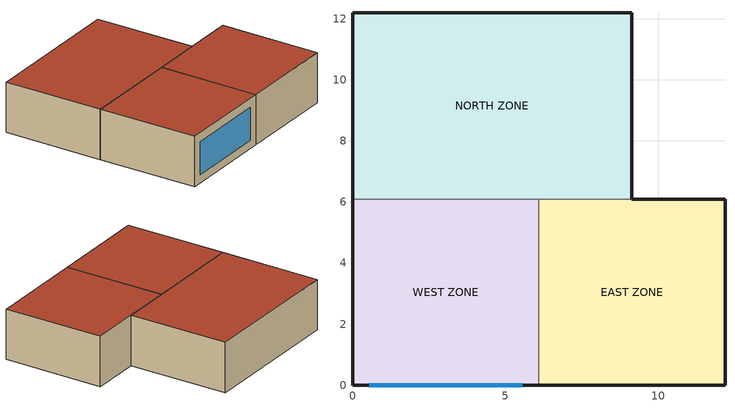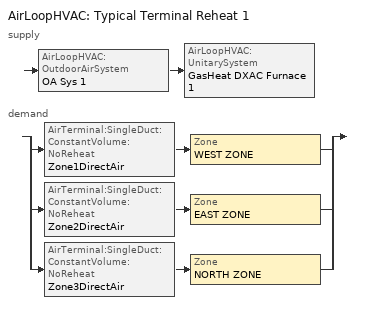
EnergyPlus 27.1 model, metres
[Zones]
WEST ZONE
 floor outside (FLOOR SLAB 8 IN): 0,0 0,6.1 6.1,6.1 6.1,0 z0
 wall outside (EXTWALL80): 0,6.1 0,0 6.1,0 z0:3.05
 wall to NORTH ZONE (PARTITION06): 6.1,6.1 0,6.1 z0:3.05
 wall to EAST ZONE (PARTITION06): 6.1,0 6.1,6.1 z0:3.05
 window (WIN-CON-LIGHT): 0.55,0 5.55,0 z0.5:2.5
 roof outside (ROOF34): 0,6.1 0,0 6.1,0 6.1,6.1 z3.05
EAST ZONE
 floor adiabatic (FLOOR SLAB 8 IN): 6.1,0 6.1,6.1 12.19,6.1 12.19,0 z0
 wall outside (EXTWALL80): 6.1,0 12.19,0 12.19,6.1 9.14,6.1 z0:3.05
 wall to NORTH ZONE (PARTITION06): 9.14,6.1 6.1,6.1 z0:3.05
 roof outside (ROOF34): 6.1,6.1 6.1,0 12.19,0 12.19,6.1 z3.05
NORTH ZONE
 floor adiabatic (FLOOR SLAB 8 IN): 0,6.1 0,12.19 9.14,12.19 9.14,6.1 z0
 wall outside (EXTWALL80): 9.14,6.1 9.14,12.19 0,12.19 0,6.1 z0:3.05
 roof outside (ROOF34): 0,12.19 0,6.1 9.14,6.1 9.14,12.19 z3.05
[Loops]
AirLoopHVAC 'Typical Terminal Reheat 1'
 supply: AirLoopHVAC:OutdoorAirSystem 'OA Sys 1' > AirLoopHVAC:UnitarySystem 'GasHeat DXAC Furnace 1'
 demand: split
  | AirTerminal:SingleDuct:ConstantVolume:NoReheat 'Zone1DirectAir' > Zone 'WEST ZONE'
  | AirTerminal:SingleDuct:ConstantVolume:NoReheat 'Zone2DirectAir' > Zone 'EAST ZONE'
  | AirTerminal:SingleDuct:ConstantVolume:NoReheat 'Zone3DirectAir' > Zone 'NORTH ZONE'
[Building]
NONE: North Axis {deg}=0; Terrain=Suburbs; Loads Convergence Tolerance Value {W}=0.04; Temperature Convergence Tolerance Value {deltaC}=0.4; Solar Distribution=FullInteriorAndExterior; Maximum Number of Warmup Days=25; Minimum Number of Warmup Days=6
[Site:Location]
Miami Intl Ap FL USA WMO=722020: Latitude {deg}=25.82; Longitude {deg}=-80.3; Time Zone {hr}=-5; Elevation {m}=11
[SizingPeriod:DesignDay] Day of Month=21; Humidity Condition Type=WetBulb; Barometric Pressure {Pa}=101217; Rain Indicator=No; Snow Indicator=No; Daylight Saving Time Indicator=No; Solar Model Indicator=ASHRAEClearSky
Name | Month | Day Type | Maximum Dry-Bulb Temperature {C} | Daily Dry-Bulb Temperature Range {deltaC} | Wetbulb or DewPoint at Maximum Dry-Bulb {C} | Wind Speed {m/s} | Wind Direction {deg} | Sky Clearness
Miami Intl Ap Ann Htg 99.6% Condns DB | 1 | WinterDesignDay | 8.7 | 0 | 8.7 | 3.8 | 340 | 0
Miami Intl Ap Ann Clg .4% Condns DB=>MWB | 7 | SummerDesignDay | 33.2 | 6.7 | 25.3 | 4.5 | 140 | 1
[Site:GroundTemperature:BuildingSurface]
20.03, 20.03, 20.13, 20.3, 20.43, 20.52, 20.62, 20.77, 20.78, 20.55, 20.44, 20.2
[Material] Thermal Absorptance=0.9
Name | Roughness | Thickness {m} | Conductivity {W/m-K} | Density {kg/m3} | Specific Heat {J/kg-K} | Solar Absorptance | Visible Absorptance
A1 - 1 IN STUCCO | Smooth | 0.0253898 | 0.691831 | 1858.142 | 836.8 | 0.92 | 0.92
C4 - 4 IN COMMON BRICK | Rough | 0.101498 | 0.726422 | 1922.216 | 836.8 | 0.76 | 0.76
E1 - 3 / 4 IN PLASTER OR GYP BOARD | Smooth | 0.01905 | 0.726422 | 1601.846 | 836.8 | 0.92 | 0.92
C6 - 8 IN CLAY TILE | Smooth | 0.203302 | 0.570761 | 1121.292 | 836.8 | 0.82 | 0.82
C10 - 8 IN HW CONCRETE | MediumRough | 0.203302 | 1.729577 | 2242.585 | 836.8 | 0.65 | 0.65
E2 - 1 / 2 IN SLAG OR STONE | Rough | 0.0127102 | 1.435549 | 881.0155 | 1673.6 | 0.55 | 0.55
E3 - 3 / 8 IN FELT AND MEMBRANE | Rough | 0.00954024 | 0.190253 | 1121.292 | 1673.6 | 0.75 | 0.75
B5 - 1 IN DENSE INSULATION | VeryRough | 0.0253898 | 0.0432394 | 91.30524 | 836.8 | 0.5 | 0.5
C12 - 2 IN HW CONCRETE | MediumRough | 0.0509016 | 1.729577 | 2242.585 | 836.8 | 0.65 | 0.65
[WindowMaterial:Glazing]
WIN-LAY-GLASS-LIGHT: Optical Data Type=SpectralAverage; Thickness {m}=0.003; Solar Transmittance at Normal Incidence=0.9; Front Side Solar Reflectance at Normal Incidence=0.031; Back Side Solar Reflectance at Normal Incidence=0.031; Visible Transmittance at Normal Incidence=0.9; Front Side Visible Reflectance at Normal Incidence=0.05; Back Side Visible Reflectance at Normal Incidence=0.05; Infrared Transmittance at Normal Incidence=0; Front Side Infrared Hemispherical Emissivity=0.84; Back Side Infrared Hemispherical Emissivity=0.84; Conductivity {W/m-K}=0.9
[Construction]
EXTWALL80: A1 - 1 IN STUCCO, C4 - 4 IN COMMON BRICK, E1 - 3 / 4 IN PLASTER OR GYP BOARD
PARTITION06: E1 - 3 / 4 IN PLASTER OR GYP BOARD, C6 - 8 IN CLAY TILE, E1 - 3 / 4 IN PLASTER OR GYP BOARD
FLOOR SLAB 8 IN: C10 - 8 IN HW CONCRETE
ROOF34: E2 - 1 / 2 IN SLAG OR STONE, E3 - 3 / 8 IN FELT AND MEMBRANE, B5 - 1 IN DENSE INSULATION, C12 - 2 IN HW CONCRETE
WIN-CON-LIGHT: WIN-LAY-GLASS-LIGHT
[Zone] Type=1; Multiplier=1; Ceiling Height {m}=Autocalculate; Volume {m3}=Autocalculate
WEST ZONE; EAST ZONE; NORTH ZONE
[People] Number of People Schedule=OFFICE OCCUPANCY; Number of People Calculation Method=People; Fraction Radiant=0.3; Activity Level Schedule=Activity Sch; Carbon Dioxide Generation Rate {m3/s-W}=3.82e-08; Mean Radiant Temperature Calculation Type=EnclosureAveraged; Work Efficiency Schedule=Work Eff Sch; Clothing Insulation Schedule=Clothing Sch; Air Velocity Schedule=Air Velo Sch; Thermal Comfort Model 1 Type=Fanger
Name | Zone or ZoneList or Space or SpaceList | Number of People
WEST ZONE PEOPLE | WEST ZONE | 3
EAST ZONE | EAST ZONE | 3
NORTH ZONE | NORTH ZONE | 4
[Lights] Schedule=OFFICE LIGHTING; Design Level Calculation Method=LightingLevel; Return Air Fraction=0; Fraction Radiant=0.2; Fraction Visible=0.2; Fraction Replaceable=0
Name | Zone or ZoneList or Space or SpaceList | Lighting Level {W}
EAST ZONE Lights 1 | EAST ZONE | 1464.375
NORTH ZONE Lights 1 | NORTH ZONE | 878.6252
[ElectricEquipment] Schedule=INTERMITTENT; Design Level Calculation Method=EquipmentLevel; Fraction Latent=0; Fraction Radiant=0.3; Fraction Lost=0
Name | Zone or ZoneList or Space or SpaceList | Design Level {W}
WEST ZONE ElecEq 1 | WEST ZONE | 2928.751
EAST ZONE ElecEq 1 | EAST ZONE | 1464.375
NORTH ZONE ElecEq 1 | NORTH ZONE | 2928.751
[ZoneControl:Thermostat]
Zone 2 Thermostat: Zone or ZoneList=EAST ZONE; Control Type Schedule=Zone Control Type Sched; Control 1=Dual Setpoint with DB
[ThermostatSetpoint:DualSetpoint]
Dual Setpoint with DB: Heating Setpoint Temperature Schedule=Heating Setpoints; Cooling Setpoint Temperature Schedule=Cooling Setpoints
[AirTerminal:SingleDuct:ConstantVolume:NoReheat] Availability Schedule=FanAndCoilAvailSched
Name | Maximum Air Flow Rate {m3/s}
Zone1DirectAir; Zone3DirectAir | 0.544
Zone2DirectAir | 0.512
[Zone equipment]
WEST ZONE: Zone1DirectAir
EAST ZONE: Zone2DirectAir
NORTH ZONE: Zone3DirectAir
[Fan:SystemModel]
Supply Fan 1: Availability Schedule=FanAndCoilAvailSched; Design Maximum Air Flow Rate {m3/s}=1.6; Speed Control Method=Discrete; Electric Power Minimum Flow Rate Fraction=0; Design Pressure Rise {Pa}=600; Motor Efficiency=0.9; Motor In Air Stream Fraction=1; Design Electric Power Consumption {W}=Autosize; Design Power Sizing Method=TotalEfficiencyAndPressure; Fan Total Efficiency=0.7
[Coil:Cooling:DX]
Furnace ACDXCoil 1: Availability Schedule=FanAndCoilAvailSched; Performance Object=Furnace ACDXCoil 1 Performance
[Coil:Cooling:DX:CurveFit:Performance]
Furnace ACDXCoil 1 Performance: Compressor Fuel Type=Electricity; Base Operating Mode=Furnace ACDXCoil 1 Operating Mode
[Coil:Cooling:DX:CurveFit:OperatingMode]
Furnace ACDXCoil 1 Operating Mode: Rated Gross Total Cooling Capacity {W}=32000; Rated Evaporator Air Flow Rate {m3/s}=1.6; Maximum Cycling Rate {cycles/hr}=4; Ratio of Initial Moisture Evaporation Rate and Steady State Latent Capacity=0.4; Latent Capacity Time Constant {s}=45; Nominal Time for Condensate Removal to Begin {s}=1000; Nominal Speed Number=1; Speed 1=Furnace ACDXCoil 1 Speed 1 Performance
[Coil:Cooling:DX:CurveFit:Speed]
Furnace ACDXCoil 1 Speed 1 Performance: Gross Total Cooling Capacity Fraction=1; Evaporator Air Flow Rate Fraction=1; Condenser Air Flow Rate Fraction=1; Gross Sensible Heat Ratio=0.75; Gross Cooling COP {W/W}=3; Active Fraction of Coil Face Area=1; 2023 Rated Evaporator Fan Power Per Volume Flow Rate {W/(m3/s)}=934.4; Evaporative Condenser Pump Power Fraction=1; Total Cooling Capacity Modifier Function of Temperature Curve=WindACCoolCapFT; Total Cooling Capacity Modifier Function of Air Flow Fraction Curve=WindACCoolCapFFF; Energy Input Ratio Modifier Function of Temperature Curve=WindACEIRFT; Energy Input Ratio Modifier Function of Air Flow Fraction Curve=WindACEIRFFF; Part Load Fraction Correlation Curve=WindACPLFFPLR
[Coil:Heating:Fuel] Availability Schedule=FanAndCoilAvailSched; Fuel Type=NaturalGas; Burner Efficiency=0.8; Nominal Capacity {W}=32000
Furnace Heating Coil 1; Humidistat Reheat Coil 1
[AirLoopHVAC:UnitarySystem]
GasHeat DXAC Furnace 1: Control Type=Load; Controlling Zone or Thermostat Location=East Zone; Dehumidification Control Type=CoolReheat; Availability Schedule=FanAndCoilAvailSched; Supply Fan=Supply Fan 1; Fan Placement=BlowThrough; Supply Air Fan Operating Mode Schedule=ContinuousFanSchedule; Heating Coil=Furnace Heating Coil 1; Cooling Coil=Furnace ACDXCoil 1; Latent Load Control=LatentWithSensibleLoadControl; Supplemental Heating Coil=Humidistat Reheat Coil 1; Cooling Supply Air Flow Rate Method=SupplyAirFlowRate; Cooling Supply Air Flow Rate {m3/s}=1.6; Heating Supply Air Flow Rate Method=SupplyAirFlowRate; Heating Supply Air Flow Rate {m3/s}=1.6; No Load Supply Air Flow Rate Method=SupplyAirFlowRate; No Load Supply Air Flow Rate {m3/s}=1.6; Maximum Supply Air Temperature {C}=80
[Controller:OutdoorAir]
OA Controller 1: Minimum Outdoor Air Flow Rate {m3/s}=0.7; Maximum Outdoor Air Flow Rate {m3/s}=0.778; Economizer Control Type=ElectronicEnthalpy; Economizer Control Action Type=ModulateFlow; Economizer Maximum Limit Dry-Bulb Temperature {C}=23; Economizer Maximum Limit Dewpoint Temperature {C}=13.5; Electronic Enthalpy Limit Curve=ElectronicEnthalpyCurveA; Economizer Minimum Limit Dry-Bulb Temperature {C}=14; Lockout Type=NoLockout; Minimum Limit Type=FixedMinimum; Minimum Outdoor Air Schedule=OAFractionSched; Time of Day Economizer Control Schedule=TimeOfDayEconomizerSch; High Humidity Control=Yes; Humidistat Control Zone=EAST ZONE; High Humidity Outdoor Air Flow Ratio=0.9; Control High Indoor Humidity Based on Outdoor Humidity Ratio=Yes
[AirLoopHVAC]
Typical Terminal Reheat 1: Design Supply Air Flow Rate {m3/s}=1.6
[CoilSystem:Cooling:DX]
OA DX Cooling Coil: Availability Schedule=FanAndCoilAvailSched; Cooling Coil=OA Cooling Coil 1; Use Outdoor Air DX Cooling Coil=Yes
[Coil:Cooling:DX:SingleSpeed]
OA Cooling Coil 1: Availability Schedule=FanAndCoilAvailSched; Gross Rated Total Cooling Capacity {W}=21000; Gross Rated Sensible Heat Ratio=0.615; Gross Rated Cooling COP {W/W}=3; Rated Air Flow Rate {m3/s}=0.67; 2023 Rated Evaporator Fan Power Per Volume Flow Rate {W/(m3/s)}=934.4; Total Cooling Capacity Function of Temperature Curve=WindACCoolCapFT; Total Cooling Capacity Function of Flow Fraction Curve=WindACCoolCapFFF; Energy Input Ratio Function of Temperature Curve=WindACEIRFT; Energy Input Ratio Function of Flow Fraction Curve=WindACEIRFFF; Part Load Fraction Correlation Curve=WindACPLFFPLR; Report ASHRAE Standard 127 Performance Ratings=Yes
[SetpointManager:Scheduled]
OA Temp Manager 1: Control Variable=Temperature; Schedule=OA Cooling Supply Air Temp Sch; Setpoint Node or NodeList=OA Cooling Coil 1 Outlet Node
[AvailabilityManager:Scheduled]
Name | Schedule
Furnace 1 Avail | FanAndCoilAvailSched
Outdoor Air 1 Avail | OutdoorAirAvailSched
[SetpointManager:SingleZone:Reheat]
Supply Air Temp Manager 1: Control Variable=Temperature; Minimum Supply Air Temperature {C}=14; Maximum Supply Air Temperature {C}=23; Control Zone=East Zone; Setpoint Node or NodeList=Air Loop Outlet Node
[SetpointManager:MixedAir]
Mixed Air Temp Manager 1: Control Variable=Temperature; Setpoint Node or NodeList=Mixed Air Node
[Schedule:Compact]
Activity Sch: Through: 12/31, For: AllDays, Until: 24:00, 131.8
Work Eff Sch: Through: 12/31, For: AllDays, Until: 24:00, 0
Clothing Sch; FanAndCoilAvailSched; ContinuousFanSchedule: Through: 12/31, For: AllDays, Until: 24:00, 1
Air Velo Sch: Through: 12/31, For: AllDays, Until: 24:00, 0.137
OFFICE OCCUPANCY: Through: 12/31, For: WeekDays SummerDesignDay, Until: 7:00, 0, Until: 8:00, 0.3, Until: 12:00, 1, Until: 13:00, 0.5, Until: 16:00, 1, Until: 17:00, 0.5, Until: 18:00, 0.1, Until: 24:00, 0, For: AllOtherDays, Until: 24:00, 0
INTERMITTENT: Through: 12/31, For: WeekDays SummerDesignDay, Until: 8:00, 0, Until: 18:00, 1, Until: 24:00, 0, For: AllOtherDays, Until: 24:00, 0
OFFICE LIGHTING: Through: 12/31, For: WeekDays SummerDesignDay, Until: 6:00, 0.05, Until: 7:00, 0.2, Until: 17:00, 1, Until: 18:00, 0.5, Until: 24:00, 0.05, For: AllOtherDays, Until: 24:00, 0.05
OAFractionSched: Through: 12/31, For: AllDays, Until: 7:00, 0, Until: 18:00, 1, Until: 24:00, 0
OutdoorAirAvailSched: Through: 3/31, For: WeekDays, Until: 24:00, 1, For: AllOtherDays, Until: 24:00, 0, Through: 9/30, For: WeekDays SummerDesignDay, Until: 7:00, 0, Until: 18:00, 1, Until: 24:00, 0, For: AllOtherDays, Until: 24:00, 0, Through: 12/31, For: AllDays, Until: 24:00, 1
Heating Setpoints: Through: 12/31, For: AllDays, Until:  7:00, 18, Until: 18:00, 21, Until: 24:00, 18
Cooling Setpoints: Through: 12/31, For: AllDays, Until:  7:00, 30, Until: 18:00, 24, Until: 24:00, 30
Zone Control Type Sched: Through: 12/31, For: AllDays, Until: 24:00, 4
TimeOfDayEconomizerSch: Through: 12/31, For: WeekDays, Until: 7:00, 0, Until: 7:30, 1, Until: 24:00, 0, For: AllOtherDays, Until: 24:00, 0
OA Cooling Supply Air Temp Sch: Through: 12/31, For: AllDays, Until: 24:00, 23
[Curve:Quadratic]
Name | Coefficient1 Constant | Coefficient2 x | Coefficient3 x**2 | Minimum Value of x | Maximum Value of x
WindACCoolCapFFF | 0.8 | 0.2 | 0 | 0.5 | 1.5
WindACEIRFFF | 1.1552 | -0.1808 | 0.0256 | 0.5 | 1.5
WindACPLFFPLR | 0.85 | 0.15 | 0 | 0 | 1
[Curve:Cubic]
ElectronicEnthalpyCurveA: Coefficient1 Constant=0.013427; Coefficient2 x=-0.00047892; Coefficient3 x**2=5.3352e-05; Coefficient4 x**3=-1.8103e-06; Minimum Value of x=16.6; Maximum Value of x=29.13
[Curve:Biquadratic] Minimum Value of x=12.77778; Maximum Value of x=23.88889; Minimum Value of y=18; Maximum Value of y=46.11111; Input Unit Type for X=Temperature; Input Unit Type for Y=Temperature; Output Unit Type=Dimensionless
Name | Coefficient1 Constant | Coefficient2 x | Coefficient3 x**2 | Coefficient4 y | Coefficient5 y**2 | Coefficient6 x*y
WindACCoolCapFT | 0.942588 | 0.00954335 | 0.00068377 | -0.0110427 | 5.249e-06 | -9.72e-06
WindACEIRFT | 0.342414 | 0.034885 | -0.0006237 | 0.00497722 | 0.000437951 | -0.000728028
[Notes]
UnitarySystem_FurnaceWithDXSystemRHControl.idf
Basic file description:  1 story building divided into 3 interior conditioned zones. Roof with no plenum.
Highlights:              Example of furnace with a DX cooling coil and gas heating coil. A thermostat and humidistat
are used to control temperature and relative humidity.
Simulation Location/Run: Miami Intl Ap FL USA WMO=722020, 2 design days, 2 run periods.
Run Control executes the run periods and design days. A Miami weather file is required.
Location:                Miami, FL USA
Design Days:             Miami Intl Ap FL USA Annual Heating 99.6%, MaxDB=8.7°C
Miami Intl Ap FL USA Annual Cooling (DB=>MWB) .4%, MaxDB=33.2°C MWB=25.3°C
Run Period (Weather File): Winter 1/14, Summer 7/7.
Run Control:             No Zone or System sizing required. Simulation uses weather file for run periods.
Building: Single floor rectangular L-shaped building 40 ft south wall, 40 ft west wall, zone height 10 feet.
There is a single window in the West zone south wall. The walls are 1 in stucco over 4 in common brick
and gypboard. The roof is a built up roof with 1/2 in stone over 3/8 in felt over 1 in dense insulation
supported by 2 in heavy weight concrete. The window is single pane 3mm clear.
The window to wall ratio is approximately 0.07.
The building is oriented due north.
Floor Area:        130.1 m2 (1403 ft2)
Number of Stories: 1
Zone Description Details:
|        West        |         East           |    window = *
Internal gains description:     ZONE West  - lighting is 0 watts, equip is 2928.751 watts, 3 occupants
Internal gains description:     ZONE North - lighting is 878.6252 watts, equip is 2928.751 watts, 4 occupants
Internal gains description:     ZONE East  - lighting is 1464.375 watts, equip is 1464.375 watts, 3 occupants
Interzone Surfaces:             3 interzone surfaces (see diagram)
Internal Mass:                  None
Windows:                        1 - single pane clear 3mm glass
Detached Shading:               None
Daylight:                       None
Natural Ventilation:            None
Compact Schedules:              Yes
Solair Distribution:            FullInteriorAndExterior
HVAC:                           3 zone central system using single air loop. DX cooling coil and gas heating coil.
Dual setpoint thermostat with setback temperature. Cooling setpoint is 24 C in the
daytime with 30 C set up temperature. Heating setpoint is 21 C in the daytime with
18 C set back temperature. Humidistat is set at 50% all year. An economizer is used
to provide free cooling when available. The economizer uses a 25 C maximum and 14 C
minimum outdoor temperature limit. In addition, a maximum outdoor dew point
temperature of 13.5 C and an electronic enthalpy curve (A) is used to further
limit economizer operation. A high humidity control option also increases the amount
of outdoor air when indoor relative humidities are above the humidistat set point
and the outdoor air humidity ratio is lower than the indoor humidity ratio.
Fresh air is also introduced each weekday from 7:00 am to 7:30 am to purge contaminants
from the building interior.
Zonal Equipment:                AirTerminal:SingleDuct:Uncontrolled
Central Air Handling Equipment: Yes
System Equipment Autosize:      No
Purchased Cooling:              No
Purchased Heating:              No
Purchased Chilled Water:        No
Purchased Hot Water:            No
HVAC System:                    AirLoopHVAC:Unitary:Furnace:HeatCool
Coils:                          Coil:Cooling:DX, Coil:Heating:Fuel
Pumps:                          None
Boilers:                        None
Chillers:                       None
Towers:                         None
Standard Reports:               None
Timestep or Hourly Variables:   Timestep
Time bins Report:               None
HTML Report:                    None
Environmental Emissions:        None
Utility Tariffs:                None
